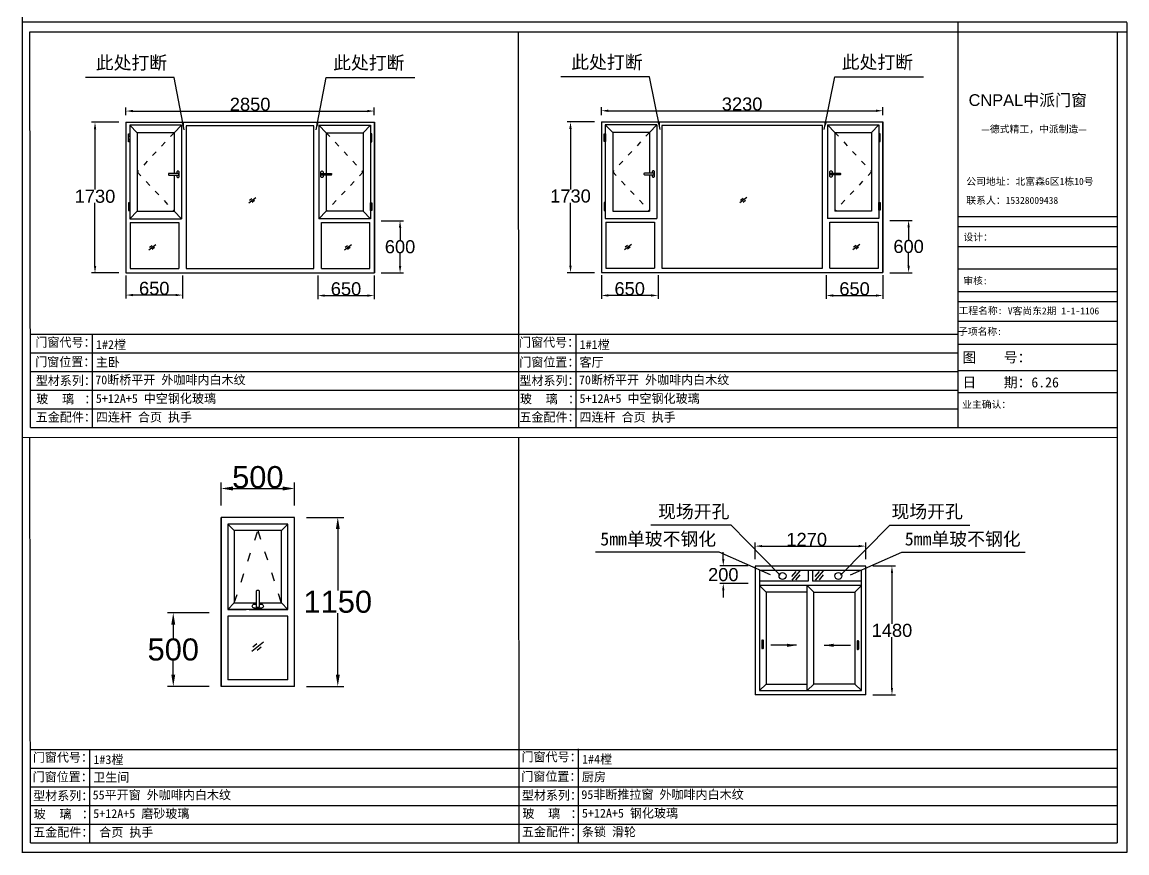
# Model space of a CAD drawing. Header units: inches. Extents: x -138455 to 599497, y -747149 to 13167.
# Drawn here: x 157214 to 169890, y -12430 to -2892 of the extents above; entities that cross this region are included whole.
import ezdxf

# ---------------------------------------------------------------- set-up
doc = ezdxf.new("R2010")
doc.units = ezdxf.units.IN
doc.header["$MEASUREMENT"] = 0
doc.header["$PDMODE"] = 35
doc.header["$PDSIZE"] = -3
doc.linetypes.add('ACAD_ISO03W100', pattern=[30, 12, -18])
doc.layers.add('0 @ 1', color=7, linetype='Continuous')
doc.styles.add('Annotative', font='arialbd.ttf')
doc.styles.add('MtXpl_', font='')
doc.styles.add('MtXpl__1', font='')
doc.styles.get("Standard").update_dxf_attribs({"font": 'arial.ttf'})
doc.styles.get('MtXpl_').set_extended_font_data('SimSun')
doc.styles.get('MtXpl__1').set_extended_font_data('SimSun', bold=True)
doc.dimstyles.get("Standard").update_dxf_attribs({"dimtxt": 80, "dimasz": 70, "dimexe": 40, "dimexo": 80, "dimgap": 0, "dimtad": 1, "dimtih": 1, "dimtoh": 1, "dimdec": 0, "dimzin": 0, "dimdsep": 46, "dimtxsty": 'Standard', "dimcen": 0.09, "dimadec": 0, "dimazin": 0, "dimtfac": 1, "dimtdec": 0, "dimtofl": 0, "dimtmove": 0, "dimatfit": 3, "dimfxl": 0, "dimtolj": 1, "dimtzin": 0, "dimarcsym": 0})

# ---------------------------------------------------------------- blocks, each defined once
blk = doc.blocks.new('23zdsa')
for p, q in [((141281, -2940), (141266, -2940)), ((141266, -2940), (141266, -3030)), ((141281, -2960), (141266, -2960)), ((141281, -2965), (141266, -2965)), ((141266, -3005), (141281, -3005)), ((141266, -3010), (141281, -3010)), ((141266, -3030), (141281, -3030)), ((141281, -3030), (141281, -2940))]:
    blk.add_line(p, q)
blk = doc.blocks.new('dzcs')
blk.add_lwpolyline([(142182.2, -3327.8), (142182.2, -3341.8, 0.414214), (142195.7, -3355.3), (142195.7, -3355.3, 0.414214), (142209.2, -3341.8), (142209.2, -3293.8, 0.414214), (142195.7, -3280.3), (142195.7, -3280.3, 0.414214), (142182.2, -3293.8), (142182.2, -3307.8)], format="xyb")
blk.add_lwpolyline([(142095.7, -3327.8), (142195.7, -3327.8, 0.414214), (142205.7, -3317.8), (142205.7, -3317.8, 0.414214), (142195.7, -3307.8), (142095.7, -3307.8, 0.414214), (142085.7, -3317.8), (142085.7, -3317.8, 0.414214)], format="xyb", close=True)
blk = doc.blocks.new('*D501')
at = {"color": 0, "lineweight": -2, "transparency": 16777216}
for p, q in [((158405, -5802), (158405, -6066)), ((159055, -5802), (159055, -6066)), ((158975, -6026), (158485, -6026))]:
    blk.add_line(p, q, dxfattribs=at)
at = {"color": 0, "transparency": 16777216}
for points in [[(158485, -6013), (158485, -6039), (158405, -6026)], [(158975, -6013), (158975, -6039), (159055, -6026)]]:
    blk.add_solid(points, dxfattribs=at)
at = {"layer": 'Defpoints', "color": 0, "transparency": 16777216}
for p in [(158405, -5722), (159055, -5722), (158405, -6026)]:
    blk.add_point(p, dxfattribs=at)
at = {"color": 0, "transparency": 16777216, "insert": (158730, -5950), "char_height": 150, "attachment_point": 5}
blk.add_mtext('\\A1;650', dxfattribs=at)
blk = doc.blocks.new('*D502')
at = {"color": 0, "lineweight": -2, "transparency": 16777216}
for p, q in [((160605, -5802), (160605, -6072)), ((161255, -5802), (161255, -6072)), ((160685, -6032), (161175, -6032))]:
    blk.add_line(p, q, dxfattribs=at)
at = {"color": 0, "transparency": 16777216}
for points in [[(160685, -6019), (160685, -6045), (160605, -6032)], [(161175, -6019), (161175, -6045), (161255, -6032)]]:
    blk.add_solid(points, dxfattribs=at)
at = {"layer": 'Defpoints', "color": 0, "transparency": 16777216}
for p in [(160605, -5722), (161255, -5722), (161255, -6032)]:
    blk.add_point(p, dxfattribs=at)
at = {"color": 0, "transparency": 16777216, "insert": (160930, -5955), "char_height": 150, "attachment_point": 5}
blk.add_mtext('\\A1;650', dxfattribs=at)
blk = doc.blocks.new('*D503')
at = {"color": 0, "lineweight": -2, "transparency": 16777216}
for p, q in [((158405, -3962), (158405, -3874)), ((158485, -3914), (161175, -3914)), ((161255, -3962), (161255, -3874))]:
    blk.add_line(p, q, dxfattribs=at)
at = {"color": 0, "transparency": 16777216}
for points in [[(158485, -3900), (158485, -3927), (158405, -3914)], [(161175, -3900), (161175, -3927), (161255, -3914)]]:
    blk.add_solid(points, dxfattribs=at)
at = {"layer": 'Defpoints', "color": 0, "transparency": 16777216}
for p in [(161255, -3914), (158405, -4042), (161255, -4042)]:
    blk.add_point(p, dxfattribs=at)
at = {"color": 0, "transparency": 16777216, "insert": (159830, -3837), "char_height": 150, "attachment_point": 5}
blk.add_mtext('\\A1;2850', dxfattribs=at)
blk = doc.blocks.new('*D504')
at = {"color": 0, "lineweight": -2, "transparency": 16777216}
for p, q in [((158325, -4042), (158010, -4042)), ((158050, -4122), (158050, -4816)), ((158050, -5692), (158050, -4969)), ((158325, -5772), (158010, -5772))]:
    blk.add_line(p, q, dxfattribs=at)
at = {"color": 0, "transparency": 16777216}
for points in [[(158037, -4122), (158064, -4122), (158050, -4042)], [(158037, -5692), (158064, -5692), (158050, -5772)]]:
    blk.add_solid(points, dxfattribs=at)
at = {"layer": 'Defpoints', "color": 0, "transparency": 16777216}
for p in [(158405, -4042), (158050, -5772), (158405, -5772)]:
    blk.add_point(p, dxfattribs=at)
at = {"color": 0, "transparency": 16777216, "insert": (158050, -4893), "char_height": 150, "attachment_point": 5}
blk.add_mtext('\\A1;1730', dxfattribs=at)
blk = doc.blocks.new('*D505')
at = {"color": 0, "lineweight": -2, "transparency": 16777216}
for p, q in [((161335, -5172), (161590, -5172)), ((161550, -5252), (161550, -5395)), ((161550, -5692), (161550, -5548)), ((161335, -5772), (161590, -5772))]:
    blk.add_line(p, q, dxfattribs=at)
at = {"color": 0, "transparency": 16777216}
for points in [[(161537, -5252), (161564, -5252), (161550, -5172)], [(161537, -5692), (161564, -5692), (161550, -5772)]]:
    blk.add_solid(points, dxfattribs=at)
at = {"layer": 'Defpoints', "color": 0, "transparency": 16777216}
for p in [(161255, -5172), (161255, -5772), (161550, -5772)]:
    blk.add_point(p, dxfattribs=at)
at = {"color": 0, "transparency": 16777216, "insert": (161550, -5472), "char_height": 150, "attachment_point": 5}
blk.add_mtext('\\A1;600', dxfattribs=at)
blk = doc.blocks.new('*D506')
at = {"color": 0, "lineweight": -2, "transparency": 16777216}
for p, q in [((163860, -5799), (163860, -6070)), ((164510, -5799), (164510, -6070)), ((164430, -6030), (163940, -6030))]:
    blk.add_line(p, q, dxfattribs=at)
at = {"color": 0, "transparency": 16777216}
for points in [[(163940, -6017), (163940, -6044), (163860, -6030)], [(164430, -6017), (164430, -6044), (164510, -6030)]]:
    blk.add_solid(points, dxfattribs=at)
at = {"layer": 'Defpoints', "color": 0, "transparency": 16777216}
for p in [(163860, -5719), (164510, -5719), (163860, -6030)]:
    blk.add_point(p, dxfattribs=at)
at = {"color": 0, "transparency": 16777216, "insert": (164185, -5954), "char_height": 150, "attachment_point": 5}
blk.add_mtext('\\A1;650', dxfattribs=at)
blk = doc.blocks.new('*D507')
at = {"color": 0, "lineweight": -2, "transparency": 16777216}
for p, q in [((166440, -5799), (166440, -6071)), ((167090, -5799), (167090, -6071)), ((166520, -6031), (167010, -6031))]:
    blk.add_line(p, q, dxfattribs=at)
at = {"color": 0, "transparency": 16777216}
for points in [[(166520, -6018), (166520, -6045), (166440, -6031)], [(167010, -6018), (167010, -6045), (167090, -6031)]]:
    blk.add_solid(points, dxfattribs=at)
at = {"layer": 'Defpoints', "color": 0, "transparency": 16777216}
for p in [(166440, -5719), (167090, -5719), (167090, -6031)]:
    blk.add_point(p, dxfattribs=at)
at = {"color": 0, "transparency": 16777216, "insert": (166765, -5955), "char_height": 150, "attachment_point": 5}
blk.add_mtext('\\A1;650', dxfattribs=at)
blk = doc.blocks.new('*D508')
at = {"color": 0, "lineweight": -2, "transparency": 16777216}
for p, q in [((163860, -3959), (163860, -3870)), ((163940, -3910), (167010, -3910)), ((167090, -3959), (167090, -3870))]:
    blk.add_line(p, q, dxfattribs=at)
at = {"color": 0, "transparency": 16777216}
for points in [[(163940, -3897), (163940, -3924), (163860, -3910)], [(167010, -3897), (167010, -3924), (167090, -3910)]]:
    blk.add_solid(points, dxfattribs=at)
at = {"layer": 'Defpoints', "color": 0, "transparency": 16777216}
for p in [(167090, -3910), (163860, -4039), (167090, -4039)]:
    blk.add_point(p, dxfattribs=at)
at = {"color": 0, "transparency": 16777216, "insert": (165475, -3834), "char_height": 150, "attachment_point": 5}
blk.add_mtext('\\A1;3230', dxfattribs=at)
blk = doc.blocks.new('*D509')
at = {"color": 0, "lineweight": -2, "transparency": 16777216}
for p, q in [((163780, -4039), (163466, -4039)), ((163506, -4119), (163506, -4813)), ((163506, -5689), (163506, -4966)), ((163780, -5769), (163466, -5769))]:
    blk.add_line(p, q, dxfattribs=at)
at = {"color": 0, "transparency": 16777216}
for points in [[(163492, -4119), (163519, -4119), (163506, -4039)], [(163492, -5689), (163519, -5689), (163506, -5769)]]:
    blk.add_solid(points, dxfattribs=at)
at = {"layer": 'Defpoints', "color": 0, "transparency": 16777216}
for p in [(163860, -4039), (163506, -5769), (163860, -5769)]:
    blk.add_point(p, dxfattribs=at)
at = {"color": 0, "transparency": 16777216, "insert": (163506, -4890), "char_height": 150, "attachment_point": 5}
blk.add_mtext('\\A1;1730', dxfattribs=at)
blk = doc.blocks.new('*D510')
at = {"color": 0, "lineweight": -2, "transparency": 16777216}
for p, q in [((167170, -5169), (167425, -5169)), ((167385, -5249), (167385, -5392)), ((167385, -5689), (167385, -5545)), ((167170, -5769), (167425, -5769))]:
    blk.add_line(p, q, dxfattribs=at)
at = {"color": 0, "transparency": 16777216}
for points in [[(167372, -5249), (167399, -5249), (167385, -5169)], [(167372, -5689), (167399, -5689), (167385, -5769)]]:
    blk.add_solid(points, dxfattribs=at)
at = {"layer": 'Defpoints', "color": 0, "transparency": 16777216}
for p in [(167090, -5169), (167090, -5769), (167385, -5769)]:
    blk.add_point(p, dxfattribs=at)
at = {"color": 0, "transparency": 16777216, "insert": (167385, -5469), "char_height": 150, "attachment_point": 5}
blk.add_mtext('\\A1;600', dxfattribs=at)
blk = doc.blocks.new('*D524')
at = {"color": 0, "lineweight": -2, "transparency": 16777216}
for p, q in [((165624, -9056), (165624, -8868)), ((166894, -9056), (166894, -8868)), ((165704, -8908), (166814, -8908))]:
    blk.add_line(p, q, dxfattribs=at)
at = {"color": 0, "transparency": 16777216}
for points in [[(165704, -8895), (165704, -8921), (165624, -8908)], [(166814, -8895), (166814, -8921), (166894, -8908)]]:
    blk.add_solid(points, dxfattribs=at)
at = {"layer": 'Defpoints', "color": 0, "transparency": 16777216}
for p in [(166894, -8908), (165624, -9136), (166894, -9136)]:
    blk.add_point(p, dxfattribs=at)
at = {"color": 0, "transparency": 16777216, "insert": (166216, -8832), "char_height": 150, "attachment_point": 5}
blk.add_mtext('\\A1;1270', dxfattribs=at)
blk = doc.blocks.new('*D525')
at = {"color": 0, "lineweight": -2, "transparency": 16777216}
for p, q in [((165259, -9056), (165259, -8976)), ((165544, -9136), (165219, -9136)), ((165544, -9336), (165219, -9336)), ((165259, -9416), (165259, -9496))]:
    blk.add_line(p, q, dxfattribs=at)
at = {"color": 0, "transparency": 16777216}
for points in [[(165245, -9056), (165272, -9056), (165259, -9136)], [(165245, -9416), (165272, -9416), (165259, -9336)]]:
    blk.add_solid(points, dxfattribs=at)
at = {"layer": 'Defpoints', "color": 0, "transparency": 16777216}
for p in [(165259, -9136), (165624, -9136), (165624, -9336)]:
    blk.add_point(p, dxfattribs=at)
at = {"color": 0, "transparency": 16777216, "insert": (165259, -9236), "char_height": 150, "attachment_point": 5}
blk.add_mtext('\\A1;200', dxfattribs=at)
blk = doc.blocks.new('123as')
at = {"color": 0}
for p, q in [((90189, 51387), (90252, 51462)), ((90194, 51330), (90312, 51470)), ((90251, 51335), (90314, 51410))]:
    blk.add_line(p, q, dxfattribs=at)
blk = doc.blocks.new('*D526')
at = {"color": 0, "lineweight": -2, "transparency": 16777216}
for p, q in [((166974, -9136), (167234, -9136)), ((167194, -9216), (167194, -9800)), ((167194, -10536), (167194, -9953)), ((166974, -10616), (167234, -10616))]:
    blk.add_line(p, q, dxfattribs=at)
at = {"color": 0, "transparency": 16777216}
for points in [[(167181, -9216), (167207, -9216), (167194, -9136)], [(167181, -10536), (167207, -10536), (167194, -10616)]]:
    blk.add_solid(points, dxfattribs=at)
at = {"layer": 'Defpoints', "color": 0, "transparency": 16777216}
for p in [(166894, -9136), (166894, -10616), (167194, -10616)]:
    blk.add_point(p, dxfattribs=at)
at = {"color": 0, "transparency": 16777216, "insert": (167194, -9876), "char_height": 150, "attachment_point": 5}
blk.add_mtext('\\A1;1480', dxfattribs=at)
blk = doc.blocks.new('*D557')
at = {"color": 0, "lineweight": -2, "transparency": 16777216}
for p, q in [((160293.7, -11916.4), (160293.7, -11759.8)), ((160373.7, -11799.8), (160713.7, -11799.8)), ((160793.7, -11916.4), (160793.7, -11759.8))]:
    blk.add_line(p, q, dxfattribs=at)
at = {"color": 0, "transparency": 16777216}
for points in [[(160373.7, -11786.4), (160373.7, -11813.1), (160293.7, -11799.8)], [(160713.7, -11786.4), (160713.7, -11813.1), (160793.7, -11799.8)]]:
    blk.add_solid(points, dxfattribs=at)
at = {"layer": 'Defpoints', "color": 0, "transparency": 16777216}
for p in [(160793.7, -11799.8), (160293.7, -11996.4), (160793.7, -11996.4)]:
    blk.add_point(p, dxfattribs=at)
at = {"color": 0, "transparency": 16777216, "insert": (160543.7, -11723.2), "char_height": 150, "attachment_point": 5}
blk.add_mtext('\\A1;500', dxfattribs=at)
blk = doc.blocks.new('*D559')
at = {"color": 0, "lineweight": -2, "transparency": 16777216}
for p, q in [((160213.7, -12646.4), (159928.4, -12646.4)), ((159968.4, -12726.4), (159968.4, -12819.8)), ((159968.4, -13066.4), (159968.4, -12973)), ((160213.7, -13146.4), (159928.4, -13146.4))]:
    blk.add_line(p, q, dxfattribs=at)
at = {"color": 0, "transparency": 16777216}
for points in [[(159955.1, -12726.4), (159981.7, -12726.4), (159968.4, -12646.4)], [(159955.1, -13066.4), (159981.7, -13066.4), (159968.4, -13146.4)]]:
    blk.add_solid(points, dxfattribs=at)
at = {"layer": 'Defpoints', "color": 0, "transparency": 16777216}
for p in [(160293.7, -12646.4), (159968.4, -13146.4), (160293.7, -13146.4)]:
    blk.add_point(p, dxfattribs=at)
at = {"color": 0, "transparency": 16777216, "insert": (159968.4, -12896.4), "char_height": 150, "attachment_point": 5}
blk.add_mtext('\\A1;500', dxfattribs=at)
blk = doc.blocks.new('*D558')
at = {"color": 0, "lineweight": -2, "transparency": 16777216}
for p, q in [((160873.7, -11996.4), (161127.7, -11996.4)), ((161087.7, -12076.4), (161087.7, -12494.8)), ((161087.7, -13066.4), (161087.7, -12648)), ((160873.7, -13146.4), (161127.7, -13146.4))]:
    blk.add_line(p, q, dxfattribs=at)
at = {"color": 0, "transparency": 16777216}
for points in [[(161074.4, -12076.4), (161101.1, -12076.4), (161087.7, -11996.4)], [(161074.4, -13066.4), (161101.1, -13066.4), (161087.7, -13146.4)]]:
    blk.add_solid(points, dxfattribs=at)
at = {"layer": 'Defpoints', "color": 0, "transparency": 16777216}
for p in [(160793.7, -11996.4), (160793.7, -13146.4), (161087.7, -13146.4)]:
    blk.add_point(p, dxfattribs=at)
at = {"color": 0, "transparency": 16777216, "insert": (161087.7, -12571.4), "char_height": 150, "attachment_point": 5}
blk.add_mtext('\\A1;1150', dxfattribs=at)
blk = doc.blocks.new('123z')
at = {"color": 0}
for points in [[(94078, 52755), (94078, 52755, 0.414214), (94088, 52765), (94088, 52845, 0.414214), (94078, 52855), (94078, 52855, 0.414214), (94068, 52845), (94068, 52765, 0.414214)], [(94078, 52775), (94078, 52775, 0.414214), (94083, 52780), (94083, 52830, 0.414214), (94078, 52835), (94078, 52835, 0.414214), (94073, 52830), (94073, 52780, 0.414214)]]:
    blk.add_lwpolyline(points, format="xyb", close=True, dxfattribs=at)
blk = doc.blocks.new('3123')
for p, q in [((160793.7, -11996.4), (160293.7, -11996.4)), ((160293.7, -11996.4), (160293.7, -13146.4)), ((160293.7, -13146.4), (160293.7, -11996.4)), ((160793.7, -13146.4), (160793.7, -11996.4)), ((160383.7, -12086.4), (160338.7, -12041.4)), ((160703.7, -12086.4), (160383.7, -12086.4)), ((160383.7, -12086.4), (160383.7, -12578.9)), ((160703.7, -12086.4), (160748.7, -12041.4)), ((160703.7, -12578.9), (160703.7, -12086.4)), ((160383.7, -12578.9), (160338.7, -12623.9)), ((160748.7, -12623.9), (160338.7, -12623.9)), ((160383.7, -12578.9), (160533.7, -12578.9)), ((160553.7, -12578.9), (160703.7, -12578.9)), ((160703.7, -12578.9), (160748.7, -12623.9)), ((160748.7, -12668.9), (160338.7, -12668.9)), ((160338.7, -12668.9), (160338.7, -13101.4)), ((160748.7, -13101.4), (160748.7, -12668.9)), ((160502.2, -12906.4), (160581.9, -12843)), ((160509.3, -12876.6), (160537.9, -12855)), ((160539.2, -12899.5), (160567.2, -12876.6)), ((160793.7, -13146.4), (160293.7, -13146.4)), ((160748.7, -13101.4), (160338.7, -13101.4))]:
    blk.add_line(p, q)
blk.add_lwpolyline([(160483.7, -12623.9), (160748.7, -12623.9), (160748.7, -12041.4), (160338.7, -12041.4), (160338.7, -12623.9), (160463.7, -12623.9)])
at = {"linetype": 'ACAD_ISO03W100', "ltscale": 5}
blk.add_lwpolyline([(160383.7, -12578.9), (160543.7, -12086.4), (160703.7, -12578.9)], dxfattribs=at)
at = {"xscale": -1, "rotation": 90}
blk.add_blockref('dzcs', (157225.9, 129595.1), dxfattribs=at)
dim = blk.add_linear_dim(base=(160793.7, -11799.8), p1=(160293.7, -11996.4), p2=(160793.7, -11996.4), dimstyle='Standard', override={"dimtxt": 150, "dimasz": 80})
dim.commit()
dim.dimension.update_dxf_attribs({"geometry": '*D557', "text_midpoint": (160543.7, -11723.2)})
for base, p1, p2, picture, middle in [((161087.7, -13146.4), (160793.7, -11996.4), (160793.7, -13146.4), '*D558', (161087.7, -12571.4)), ((159968.4, -13146.4), (160293.7, -12646.4), (160293.7, -13146.4), '*D559', (159968.4, -12896.4))]:
    dim = blk.add_linear_dim(base=base, p1=p1, p2=p2, angle=90, dimstyle='Standard', override={"dimtxt": 150, "dimasz": 80})
    dim.commit()
    dim.dimension.update_dxf_attribs({"geometry": picture, "text_midpoint": middle})

msp = doc.modelspace()

# ---------------------------------------------------------------- linework, layer by layer
for p, q in [((157213.6, 1874.8), (157213.6, -2893.4)), ((169889.8, -2893.4), (157213.6, -2893.4)), ((157213.6, -2893.4), (157213.6, -7661.6)), ((167949.5, -2893.4), (167949.5, -7549.2)), ((169889.8, -2897), (169889.8, -7665.2)), ((157301, -3005.4), (169889.8, -3005.4)), ((157309.4, -7545.6), (157301, -3005.4)), ((162912.5, -7545.6), (162908.5, -3005.4)), ((169777.8, -3008.9), (169777.8, -12313.8)), ((158405.1, -4041.8), (158405.1, -5771.8)), ((158405.1, -4041.8), (161255.1, -4041.8)), ((161255.1, -5771.8), (161255.1, -4041.8)), ((161255.1, -4041.8), (161255.1, -5771.8)), ((163860.3, -4038.6), (167090.3, -4038.6)), ((163860.3, -4038.6), (163860.3, -5768.6)), ((167090.3, -5768.6), (167090.3, -4038.6)), ((167090.3, -4038.6), (167090.3, -5768.6)), ((159042.6, -4076.8), (158450.1, -4076.8)), ((158450.1, -4076.8), (158450.1, -5149.3)), ((158535.1, -4161.8), (158450.1, -4076.8)), ((158957.6, -4161.8), (158535.1, -4161.8)), ((158535.1, -4161.8), (158535.1, -5064.3)), ((158957.6, -4161.8), (159042.6, -4076.8)), ((158957.6, -4161.8), (158957.6, -4629.3)), ((159042.6, -4076.8), (159042.6, -5149.3)), ((159097.6, -4081.8), (159097.6, -5246.8)), ((160562.6, -4081.8), (159097.6, -4081.8)), ((160562.6, -5194.3), (160562.6, -4081.8)), ((160617.6, -4076.8), (160617.6, -5149.3)), ((160617.6, -4076.8), (161210.1, -4076.8)), ((160702.6, -4161.8), (160617.6, -4076.8)), ((160702.6, -4161.8), (160702.6, -4629.3)), ((160702.6, -4161.8), (161125.1, -4161.8)), ((161125.1, -4161.8), (161210.1, -4076.8)), ((161125.1, -4161.8), (161125.1, -5064.3)), ((161210.1, -4076.8), (161210.1, -5149.3)), ((164497.8, -4073.6), (163905.3, -4073.6)), ((163905.3, -4073.6), (163905.3, -5146.1)), ((163990.3, -4158.6), (163905.3, -4073.6)), ((164412.8, -4158.6), (163990.3, -4158.6)), ((163990.3, -4158.6), (163990.3, -5061.1)), ((164412.8, -4158.6), (164497.8, -4073.6)), ((164412.8, -4158.6), (164412.8, -4626.1)), ((164497.8, -4073.6), (164497.8, -5146.1)), ((164552.8, -4078.6), (164552.8, -5243.6)), ((166397.8, -4078.6), (164552.8, -4078.6)), ((166397.8, -5191.1), (166397.8, -4078.6)), ((166452.8, -4073.6), (166452.8, -5146.1)), ((166452.8, -4073.6), (167045.3, -4073.6)), ((166537.8, -4158.6), (166452.8, -4073.6)), ((166537.8, -4158.6), (166537.8, -4626.1)), ((166537.8, -4158.6), (166960.3, -4158.6)), ((166960.3, -4158.6), (167045.3, -4073.6)), ((166960.3, -4158.6), (166960.3, -5061.1)), ((167045.3, -4073.6), (167045.3, -5146.1)), ((158957.6, -4649.3), (158957.6, -5064.3)), ((160617.6, -4649.3), (160617.6, -5149.3)), ((160702.6, -4649.3), (160702.6, -5064.3)), ((164412.8, -4646.1), (164412.8, -5061.1)), ((166452.8, -4646.1), (166452.8, -5146.1)), ((166537.8, -4646.1), (166537.8, -5061.1)), ((159814.6, -4968), (159894.3, -4904.7)), ((159821.7, -4938.3), (159850.3, -4916.7)), ((159851.6, -4961.1), (159879.6, -4938.3)), ((165449.2, -4964.8), (165528.9, -4901.4)), ((165456.3, -4935), (165485, -4913.4)), ((165486.2, -4957.9), (165514.2, -4935)), ((158535.1, -5064.3), (158450.1, -5149.3)), ((158535.1, -5064.3), (158957.6, -5064.3)), ((158957.6, -5064.3), (159042.6, -5149.3)), ((160702.6, -5064.3), (160617.6, -5149.3)), ((161125.1, -5064.3), (160702.6, -5064.3)), ((161125.1, -5064.3), (161210.1, -5149.3)), ((163990.3, -5061.1), (164412.8, -5061.1)), ((166960.3, -5061.1), (166537.8, -5061.1)), ((158450.1, -5149.3), (159042.6, -5149.3)), ((158455.1, -5194.3), (158455.1, -5721.8)), ((158455.1, -5194.3), (159012.6, -5194.3)), ((159012.6, -5194.3), (159012.6, -5721.8)), ((160562.6, -5721.8), (160562.6, -5194.3)), ((161210.1, -5149.3), (160617.6, -5149.3)), ((160647.6, -5721.8), (160647.6, -5194.3)), ((160647.6, -5194.3), (161205.1, -5194.3)), ((161205.1, -5721.8), (161205.1, -5194.3)), ((163905.3, -5146.1), (164497.8, -5146.1)), ((163910.3, -5191.1), (163910.3, -5718.6)), ((163910.3, -5191.1), (164467.8, -5191.1)), ((164467.8, -5191.1), (164467.8, -5718.6)), ((166397.8, -5718.6), (166397.8, -5191.1)), ((167045.3, -5146.1), (166452.8, -5146.1)), ((166482.8, -5718.6), (166482.8, -5191.1)), ((166482.8, -5191.1), (167040.3, -5191.1)), ((167040.3, -5718.6), (167040.3, -5191.1)), ((167949.5, -5125.7), (169777.8, -5125.7)), ((159097.6, -5246.8), (159097.6, -5721.8)), ((164552.8, -5243.6), (164552.8, -5718.6)), ((167949.5, -5237.7), (169777.8, -5237.7)), ((158668.9, -5507.1), (158748.7, -5443.7)), ((160911.5, -5507.1), (160991.3, -5443.7)), ((164124.1, -5503.9), (164203.8, -5440.5)), ((166746.7, -5503.9), (166826.4, -5440.5)), ((158676.1, -5477.3), (158704.7, -5455.7)), ((158706, -5500.2), (158733.9, -5477.3)), ((160918.6, -5477.3), (160947.3, -5455.7)), ((160948.5, -5500.2), (160976.5, -5477.3)), ((164131.2, -5474.1), (164159.9, -5452.5)), ((164161.1, -5497), (164189.1, -5474.1)), ((166753.8, -5474.1), (166782.4, -5452.5)), ((166783.7, -5497), (166811.7, -5474.1)), ((167949.5, -5468.6), (169777.8, -5468.6)), ((158405.1, -5771.8), (161255.1, -5771.8)), ((158455.1, -5721.8), (159012.6, -5721.8)), ((159097.6, -5721.8), (160562.6, -5721.8)), ((160647.6, -5721.8), (161205.1, -5721.8)), ((163860.3, -5768.6), (167090.3, -5768.6)), ((163910.3, -5718.6), (164467.8, -5718.6)), ((164552.8, -5718.6), (166397.8, -5718.6)), ((166482.8, -5718.6), (167040.3, -5718.6)), ((167949.5, -5725.4), (169777.8, -5725.4)), ((167949.5, -5986.2), (169777.8, -5986.2)), ((167949.5, -6098.2), (169777.8, -6098.2)), ((167949.5, -6324.6), (169777.8, -6324.6)), ((157309, -6475), (162914.9, -6475)), ((158018.2, -6475), (158018.2, -7545.6)), ((162911.6, -6475), (167944.6, -6475)), ((163567.6, -6475), (163567.6, -7545.6)), ((167949.5, -6590), (169777.8, -6590)), ((157309, -6689.1), (162915.3, -6689.1)), ((162911.6, -6689.1), (167944.6, -6689.1)), ((157309, -6903.3), (162915.7, -6903.3)), ((162911.6, -6903.3), (167944.6, -6903.3)), ((167949.5, -6891.4), (169777.8, -6891.4)), ((157309, -7117.4), (162916.1, -7117.4)), ((162911.6, -7117.4), (167944.6, -7117.4)), ((167949.5, -7145.3), (169777.8, -7145.3)), ((157309, -7331.5), (162916.5, -7331.5)), ((162911.6, -7331.5), (167944.6, -7331.5)), ((157309.4, -7545.6), (162916.9, -7545.6)), ((162912, -7545.6), (169772.9, -7545.6)), ((157213.6, -7658.1), (169777.8, -7661.4)), ((157213.6, -7661.6), (157213.6, -12429.8)), ((157309.4, -12313.8), (157300.8, -7661.6)), ((158018.2, -7658.1), (158018.2, -7661.6)), ((162916.8, -12313.8), (162912.6, -7659.6)), ((163572.6, -7661.6), (163572.6, -7665.2)), ((169889.8, -7658.1), (169889.8, -12426.3)), ((166893.9, -9136.4), (165623.9, -9136.4)), ((165623.9, -9136.4), (165623.9, -10616.4)), ((166843.9, -9186.4), (165673.9, -9186.4)), ((165673.9, -9186.4), (165673.9, -10566.4)), ((166233.9, -9186.4), (166233.9, -9311.4)), ((166283.9, -9186.4), (166283.9, -9311.4)), ((166843.9, -10566.4), (166843.9, -9186.4)), ((166893.9, -10616.4), (166893.9, -9136.4)), ((166233.9, -9311.4), (165673.9, -9311.4)), ((165673.9, -9311.4), (165673.9, -9361.4)), ((166196.4, -9361.4), (165673.9, -9361.4)), ((165748.9, -9436.4), (165673.9, -9361.4)), ((166321.4, -9361.4), (166196.4, -9361.4)), ((166221.4, -10566.4), (166221.4, -9361.4)), ((166296.4, -9436.4), (166221.4, -9361.4)), ((166843.9, -9311.4), (166283.9, -9311.4)), ((166843.9, -9361.4), (166321.4, -9361.4)), ((166768.9, -9436.4), (166843.9, -9361.4)), ((166221.4, -9436.4), (165748.9, -9436.4)), ((165748.9, -9436.4), (165748.9, -10491.4)), ((165748.9, -10491.4), (165673.9, -10566.4)), ((165748.9, -10491.4), (166221.4, -10491.4)), ((166296.4, -10491.4), (166221.4, -10566.4)), ((166768.9, -10491.4), (166843.9, -10566.4)), ((166893.9, -10616.4), (165623.9, -10616.4)), ((165673.9, -10566.4), (166843.9, -10566.4)), ((157309, -11243.2), (162911.7, -11243.2)), ((157988.7, -11239.7), (157988.7, -12310.3)), ((162913.3, -11243.2), (169777.8, -11243.2)), ((163595.5, -11234.7), (163595.5, -12305.3)), ((157309, -11457.3), (162912.1, -11457.3)), ((162913.3, -11457.3), (169777.8, -11457.3)), ((157309, -11671.5), (162912.5, -11671.5)), ((162913.3, -11671.5), (169777.8, -11671.5)), ((157309, -11885.6), (162912.9, -11885.6)), ((162913.3, -11885.6), (169777.8, -11885.6)), ((157309, -12099.7), (162913.3, -12099.7)), ((162913.3, -12099.7), (169777.8, -12099.7)), ((157309.4, -12313.8), (162913.7, -12313.8)), ((162913.7, -12313.8), (169777.8, -12313.8)), ((163595.5, -12417.7), (163595.5, -12421.3)), ((169889.8, -12426.3), (157213.6, -12426.3)), ((157988.7, -12422.7), (157988.7, -12426.3))]:
    msp.add_line(p, q)
at = {"linetype": 'ACAD_ISO03W100', "ltscale": 5}
for points in [[(158957.6, -4161.8), (158535.1, -4613.1), (158957.6, -5064.3)], [(160702.6, -4161.8), (161125.1, -4613.1), (160702.6, -5064.3)], [(164412.8, -4158.6), (163990.3, -4609.8), (164412.8, -5061.1)], [(166537.8, -4158.6), (166960.3, -4609.8), (166537.8, -5061.1)]]:
    msp.add_lwpolyline(points, dxfattribs=at)
msp.add_lwpolyline([(166296.4, -10491.4), (166296.4, -9436.4), (166768.9, -9436.4), (166768.9, -10491.4)], close=True)
for centre in [(165938.4, -9250.5), (166579.4, -9250.5)]:
    msp.add_circle(centre, 40)

# ---------------------------------------------------------------- block references
at = {"xscale": -1, "rotation": 180}
for p in [(17169.5, -7207.1), (22624.6, -7203.8)]:
    msp.add_blockref('23zdsa', p, dxfattribs=at)
at = {"rotation": 180}
for p in [(302490.7, -7207.1), (308325.9, -7203.8)]:
    msp.add_blockref('23zdsa', p, dxfattribs=at)
for name, p in [('dzcs', (16806.4, -1321.5)), ('dzcs', (22261.5, -1318.3)), ('23zdsa', (17169.5, -2026.6)), ('23zdsa', (22624.6, -2023.4)), ('123z', (71631.7, -62840.4)), ('123z', (72725.8, -62849.7))]:
    msp.add_blockref(name, p)
at = {"xscale": -1}
for name, p in [('dzcs', (302851.2, -1321.5)), ('dzcs', (308690.9, -1318.3)), ('23zdsa', (302490.7, -2025.7)), ('23zdsa', (308325.9, -2022.5))]:
    msp.add_blockref(name, p, dxfattribs=at)
for name, p, xscale, yscale, zscale in [('3123', (-110856.3, 11655), 1.686609687807659, 1.686609687807659, 1.686609687807659), ('123as', (97411.2, -48362.3), 0.7610076223238538, 0.7610076223238538, 0.7610076223238538), ('123as', (97680.1, -48362.3), 0.7610076223238538, 0.7610076223238538, 0.7610076223238538)]:
    msp.add_blockref(name, p, dxfattribs=dict(xscale=xscale, yscale=yscale, zscale=zscale))

# ---------------------------------------------------------------- texts
msp.add_text('CNPAL', height=134.36).set_placement((168073.6, -3855.1))
for s, height, style, p in [('中派门窗', 134.36, 'MtXpl_', (168699.5, -3855.1)), ('—德式精工，中派制造—', 80.618, 'MtXpl_', (168219.2, -4161)), ('公司地址：北富森6区1栋10号', 80.618, 'MtXpl_', (168046.8, -4762)), ('联系人：15328009438', 80.618, 'MtXpl_', (168046.8, -4979.5)), ('设计：', 80.12, 'MtXpl_', (168014.5, -5400.7)), ('审核:', 80.12, 'MtXpl_', (168013, -5901.5)), ('工程名称:', 80.12, 'MtXpl_', (167958.4, -6244.5)), ('V客尚东2期 1-1-1106 ', 80.119, 'MtXpl_', (168523.9, -6248.1)), ('子项名称:', 80.12, 'MtXpl_', (167952.4, -6484.1)), ('1#2樘', 101.22, 'MtXpl__1', (158061.1, -6645)), ('1#1樘', 101.22, 'MtXpl__1', (163610.5, -6645)), ('图    号：', 116.09, 'MtXpl_', (168002.8, -6799.3)), ('主卧', 101.22, 'MtXpl__1', (158059.7, -6848.1)), ('客厅', 101.22, 'MtXpl__1', (163609.1, -6848.1)), ('70断桥平开 外咖啡内白木纹 ', 101.22, 'MtXpl__1', (158052.8, -7050.6)), ('70断桥平开 外咖啡内白木纹 ', 101.22, 'MtXpl__1', (163602.2, -7050.6)), ('日    期：6.26', 116.09, 'MtXpl_', (168002.8, -7086)), ('5+12A+5 中空钢化玻璃', 101.22, 'MtXpl__1', (158059.5, -7264.7)), ('5+12A+5 中空钢化玻璃', 101.22, 'MtXpl__1', (163608.9, -7264.7)), ('业主确认：', 80.12, 'MtXpl_', (168000.3, -7322.5)), ('四连杆 合页 执手', 101.22, 'MtXpl__1', (158059.5, -7478.9)), ('四连杆 合页 执手', 101.22, 'MtXpl__1', (163608.9, -7478.9)), ('1#3樘', 101.22, 'MtXpl__1', (158031.6, -11409.7)), ('1#4樘', 101.22, 'MtXpl__1', (163638.4, -11404.7)), ('卫生间', 101.22, 'MtXpl__1', (158030.2, -11612.8)), ('厨房', 101.22, 'MtXpl__1', (163637, -11607.8)), ('55平开窗 外咖啡内白木纹 ', 101.22, 'MtXpl__1', (158023.3, -11815.3)), ('95非断推拉窗 外咖啡内白木纹 ', 101.22, 'MtXpl__1', (163630.1, -11810.3)), ('5+12A+5 磨砂玻璃', 101.22, 'MtXpl__1', (158029.9, -12029.4)), ('5+12A+5 钢化玻璃', 101.22, 'MtXpl__1', (163636.8, -12024.4)), (' 合页 执手', 101.22, 'MtXpl__1', (158029.9, -12243.5)), ('条锁 滑轮', 101.22, 'MtXpl__1', (163636.8, -12238.5))]:
    msp.add_text(s, height=height, dxfattribs=dict(style=style)).set_placement(p)
at = {"layer": '0 @ 1', "style": 'Annotative'}
for s, p in [('门窗代号：', (157366.1, -6619.3)), ('门窗代号：', (162915.5, -6619.3)), ('门窗位置：', (157363.9, -6843.3)), ('门窗位置：', (162918.2, -6846.9)), ('型材系列：', (157370.3, -7059.9)), ('型材系列：', (162919.7, -7059.9)), ('玻    璃   ：', (157376.8, -7269.1)), ('玻    璃   ：', (162926.2, -7269.1)), ('五金配件：', (157370.5, -7478.4)), ('五金配件：', (162919.9, -7478.4)), ('门窗代号：', (157336.6, -11384)), ('门窗代号：', (162943.4, -11379)), ('门窗位置：', (157334.4, -11608)), ('门窗位置：', (162941.2, -11603)), ('型材系列：', (157340.7, -11824.6)), ('型材系列：', (162947.6, -11819.6)), ('玻    璃   ：', (162954.1, -12028.7)), ('玻    璃   ：', (157347.3, -12033.7)), ('五金配件：', (157341, -12243.1)), ('五金配件：', (162947.8, -12238.1))]:
    msp.add_text(s, height=101.22, dxfattribs=at).set_placement(p)
at = {"layer": '0 @ 1', "char_height": 150, "style": 'Annotative'}
for s, insert, attachment_point in [('{\\fSimSun|b1|i0|c134|p2;此处打断}', (158059.3, -3284.5), 1), ('{\\fSimSun|b1|i0|c134|p2;此处打断}', (161600.9, -3284.5), 3), ('{\\fSimSun|b1|i0|c134|p2;此处打断}', (163514.5, -3277.8), 1), ('{\\fSimSun|b1|i0|c134|p2;此处打断}', (167436.1, -3277.8), 3), ('{\\fSimSun|b1|i0|c134|p2;现场开孔}', (164510.4, -8435.1), 1), ('{\\fSimSun|b1|i0|c134|p2;现场开孔}', (168007.4, -8435.1), 3), ('{\\fSimSun|b1|i0|c134|p2;5mm单玻不钢化}', (163847.5, -8750.6), 1), ('{\\fSimSun|b1|i0|c134|p2;5mm单玻不钢化}', (168670.3, -8750.6), 3)]:
    msp.add_mtext_dynamic_manual_height_columns(s, width=4396.385, gutter_width=903.5, heights=[0], dxfattribs=dict(at, insert=insert, attachment_point=attachment_point))

# ---------------------------------------------------------------- dimensions: what is measured, and where the dimension line sits
for base, p1, p2, picture, middle in [((161255.1, -3913.6), (158405.1, -4041.8), (161255.1, -4041.8), '*D503', (159830.1, -3837)), ((167090.3, -3910.4), (163860.3, -4038.6), (167090.3, -4038.6), '*D508', (165475.3, -3833.7))]:
    dim = msp.add_linear_dim(base=base, p1=p1, p2=p2, dimstyle='Standard', override={"dimtxt": 150, "dimasz": 80})
    dim.commit()
    dim.dimension.update_dxf_attribs({"geometry": picture, "text_midpoint": middle})
for base, p1, p2, angle, picture, middle in [((158050.4, -5771.8), (158405.1, -4041.8), (158405.1, -5771.8), 90, '*D504', (158050.4, -4892.8)), ((163505.6, -5768.6), (163860.3, -4038.6), (163860.3, -5768.6), 90, '*D509', (163505.6, -4889.6)), ((161255.1, -6031.8), (160605.1, -5721.8), (161255.1, -5721.8), 180, '*D502', (160930.1, -6031.8)), ((167090.3, -6031.5), (166440.3, -5718.6), (167090.3, -5718.6), 180, '*D507', (166765.3, -6031.5)), ((165258.6, -9136.4), (165623.9, -9336.4), (165623.9, -9136.4), 90, '*D525', (165258.6, -9236.4))]:
    dim = msp.add_linear_dim(base=base, p1=p1, p2=p2, angle=angle, dimstyle='Standard', override={"dimtxt": 150, "dimasz": 80})
    dim.commit()
    dim.dimension.update_dxf_attribs({"geometry": picture, "text_midpoint": middle, "dimtype": 160})
for base, p1, p2, picture, middle in [((161550.2, -5771.8), (161255.1, -5171.8), (161255.1, -5771.8), '*D505', (161550.2, -5471.8)), ((167385.4, -5768.6), (167090.3, -5168.6), (167090.3, -5768.6), '*D510', (167385.4, -5468.6)), ((167193.9, -10616.4), (166893.9, -9136.4), (166893.9, -10616.4), '*D526', (167193.9, -9876.4))]:
    dim = msp.add_linear_dim(base=base, p1=p1, p2=p2, angle=90, dimstyle='Standard', override={"dimtxt": 150, "dimasz": 80})
    dim.commit()
    dim.dimension.update_dxf_attribs({"geometry": picture, "text_midpoint": middle})
for base, p1, p2, picture, middle in [((158405.1, -6026.1), (159055.1, -5721.8), (158405.1, -5721.8), '*D501', (158730.1, -6026.1)), ((163860.3, -6030.2), (164510.3, -5718.6), (163860.3, -5718.6), '*D506', (164185.3, -6030.2)), ((166893.9, -8908.1), (165623.9, -9136.4), (166893.9, -9136.4), '*D524', (166215.9, -8908.1))]:
    dim = msp.add_linear_dim(base=base, p1=p1, p2=p2, dimstyle='Standard', override={"dimtxt": 150, "dimasz": 80})
    dim.commit()
    dim.dimension.update_dxf_attribs({"geometry": picture, "text_midpoint": middle, "dimtype": 160})

# ---------------------------------------------------------------- leaders
for points, override in [([(159072.2, -4130.6), (158957, -3528.1), (157941.1, -3528.1)], {"dimtxt": 110, "dimasz": 80}), ([(160588.1, -4130.6), (160703.2, -3528.1), (161719.1, -3528.1)], {"dimtxt": 110, "dimasz": 80}), ([(164533.8, -4123.8), (164412.2, -3521.4), (163396.3, -3521.4)], {"dimtxt": 150, "dimasz": 80}), ([(166417, -4123.8), (166538.4, -3521.4), (167554.3, -3521.4)], {"dimtxt": 150, "dimasz": 80}), ([(165912.7, -9243.2), (165349.3, -8666), (164428.2, -8666)], {"dimasz": 40, "dimexe": 10, "dimexo": 20, "dimgap": 0, "dimtad": 0}), ([(166605, -9243.2), (167168.5, -8666), (168089.5, -8666)], {"dimasz": 40, "dimexe": 10, "dimexo": 20, "dimgap": 0, "dimtad": 0}), ([(165799.3, -9238.3), (165211.3, -8975.8), (163793.8, -8975.8)], {"dimasz": 40, "dimexe": 10, "dimexo": 20, "dimgap": 0, "dimtad": 0}), ([(166718.5, -9238.3), (167306.5, -8975.8), (168724, -8975.8)], {"dimasz": 40, "dimexe": 10, "dimexo": 20, "dimgap": 0, "dimtad": 0}), ([(166100.3, -10046.7), (165802.6, -10046.7)], {"dimasz": 110, "dimexe": 10, "dimexo": 20, "dimgap": 0, "dimtad": 0}), ([(166415.8, -10046.7), (166717.1, -10046.7)], {"dimasz": 110, "dimexe": 10, "dimexo": 20, "dimgap": 0, "dimtad": 0})]:
    msp.add_leader(points, dimstyle='Standard', override=override)

doc.saveas('drawing.dxf')
